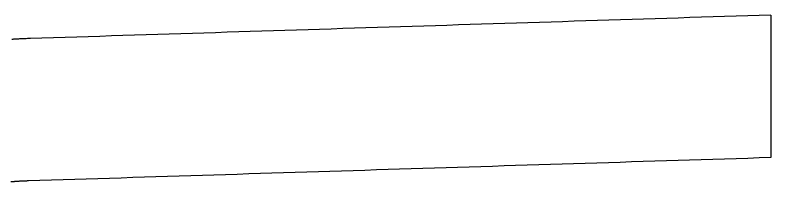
# Model space of a CAD drawing. Header units: millimetres. Extents: x 89860 to 502050, y -351975 to 882300.
# Drawn here: x 221428.89 to 221439.01, y -196964.47 to -196962.23 of the extents above; entities that cross this region are included whole.
import ezdxf

# ---------------------------------------------------------------- set-up
doc = ezdxf.new("R2010")
doc.units = ezdxf.units.MM
doc.header["$LTSCALE"] = 150
doc.layers.add('-----20 General Symbol', color=3, linetype='Continuous')
doc.layers.add('-----29 Cable Schedule', color=1, linetype='Continuous')

# ---------------------------------------------------------------- blocks, each defined once
blk = doc.blocks.new('A$C93139d4c')
at = {"layer": '-----20 General Symbol'}
for points, knots in [([(-30860.989, -18762.23), (-30862.641, -18762.283), (-30864.294, -18762.335), (-30866.773, -18762.414), (-30867.599, -18762.44), (-30869.252, -18762.493), (-30870.078, -18762.519), (-30870.904, -18762.545)], [0, 0, 0, 0, 0.5, 0.5, 0.75, 0.75, 1, 1, 1, 1]), ([(-30860.989, -18762.23), (-30860.989, -18762.498), (-30860.989, -18762.764), (-30860.989, -18763.216), (-30860.989, -18763.402), (-30860.989, -18763.774), (-30860.989, -18763.959), (-30860.989, -18764.143)], [0, 0, 0, 0, 0.414205, 0.414205, 0.707099, 0.707099, 1, 1, 1, 1]), ([(-30871.102, -18762.554), (-30871.106, -18762.554), (-30871.11, -18762.554), (-30871.118, -18762.555), (-30871.122, -18762.555), (-30871.13, -18762.555), (-30871.134, -18762.556), (-30871.143, -18762.556), (-30871.147, -18762.556), (-30871.151, -18762.556)], [0, 0, 0, 0, 0.25, 0.25, 0.5, 0.5, 0.75, 0.75, 1, 1, 1, 1]), ([(-30871.052, -18762.551), (-30871.059, -18762.552), (-30871.065, -18762.552), (-30871.077, -18762.553), (-30871.083, -18762.553), (-30871.093, -18762.554), (-30871.098, -18762.554), (-30871.102, -18762.554)], [0, 0, 0, 0, 0.375, 0.375, 0.75, 0.75, 1, 1, 1, 1]), ([(-30870.904, -18762.545), (-30870.917, -18762.546), (-30870.929, -18762.546), (-30870.954, -18762.547), (-30870.966, -18762.548), (-30871.003, -18762.549), (-30871.028, -18762.55), (-30871.052, -18762.551)], [0, 0, 0, 0, 0.25, 0.25, 0.5, 0.5, 1, 1, 1, 1]), ([(-30860.989, -18764.143), (-30862.646, -18764.195), (-30864.303, -18764.247), (-30866.789, -18764.325), (-30867.618, -18764.351), (-30869.275, -18764.403), (-30870.104, -18764.43), (-30870.932, -18764.456)], [0, 0, 0, 0, 0.5, 0.5, 0.75, 0.75, 1, 1, 1, 1]), ([(-30871.109, -18764.465), (-30871.114, -18764.465), (-30871.119, -18764.466), (-30871.131, -18764.466), (-30871.138, -18764.467), (-30871.153, -18764.468), (-30871.16, -18764.468), (-30871.168, -18764.469)], [0, 0, 0, 0, 0.25, 0.25, 0.625, 0.625, 1, 1, 1, 1]), ([(-30871.08, -18764.463), (-30871.085, -18764.463), (-30871.09, -18764.464), (-30871.099, -18764.464), (-30871.104, -18764.465), (-30871.109, -18764.465)], [0, 0, 0, 0, 0.5, 0.5, 1, 1, 1, 1]), ([(-30871.05, -18764.461), (-30871.055, -18764.461), (-30871.06, -18764.462), (-30871.07, -18764.462), (-30871.075, -18764.463), (-30871.08, -18764.463)], [0, 0, 0, 0, 0.5, 0.5, 1, 1, 1, 1]), ([(-30871.021, -18764.46), (-30871.026, -18764.46), (-30871.031, -18764.46), (-30871.041, -18764.461), (-30871.045, -18764.461), (-30871.05, -18764.461)], [0, 0, 0, 0, 0.5, 0.5, 1, 1, 1, 1]), ([(-30870.991, -18764.458), (-30870.996, -18764.458), (-30871.001, -18764.459), (-30871.009, -18764.459), (-30871.011, -18764.459), (-30871.016, -18764.46), (-30871.019, -18764.46), (-30871.021, -18764.46)], [0, 0, 0, 0, 0.5, 0.5, 0.75, 0.75, 1, 1, 1, 1]), ([(-30870.932, -18764.456), (-30870.937, -18764.456), (-30870.942, -18764.456), (-30870.954, -18764.457), (-30870.962, -18764.457), (-30870.977, -18764.457), (-30870.984, -18764.458), (-30870.991, -18764.458)], [0, 0, 0, 0, 0.25, 0.25, 0.625, 0.625, 1, 1, 1, 1])]:
    blk.add_open_spline(points, degree=3, knots=knots, dxfattribs=at)

msp = doc.modelspace()

# ---------------------------------------------------------------- block references
at = {"layer": '-----29 Cable Schedule'}
msp.add_blockref('A$C93139d4c', (252300, -178200), dxfattribs=at)

doc.saveas('drawing.dxf')
